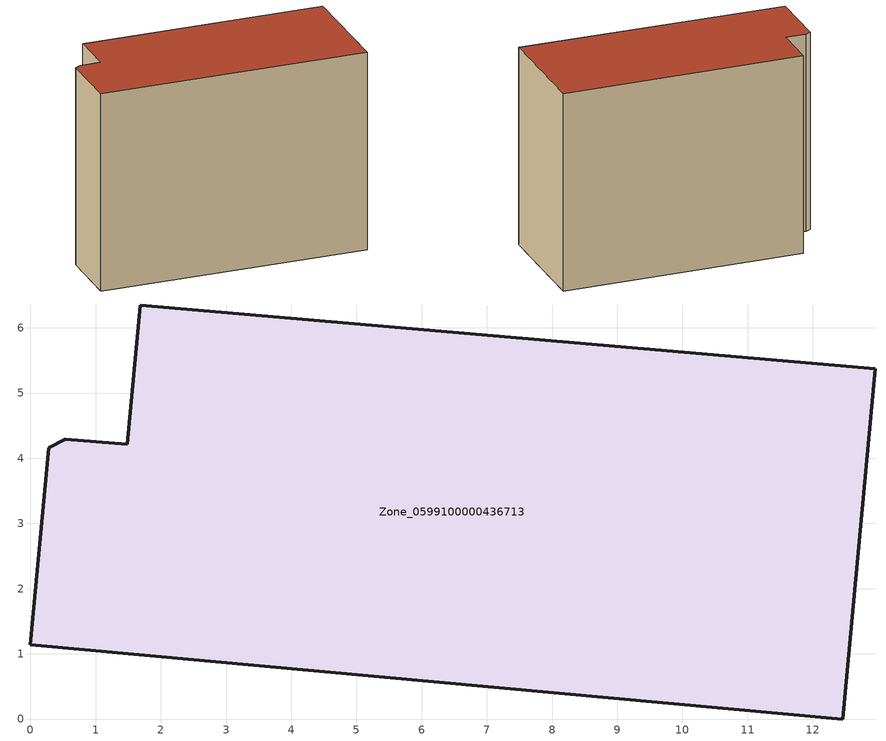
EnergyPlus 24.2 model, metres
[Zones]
Zone_0599100000436713
 floor ground (C_G): 0.28,4.16 0.53,4.29 1.49,4.21 1.68,6.35 12.96,5.37 12.46,0 0,1.14 z0
 wall outside (C_F): 12.46,0 12.96,5.37 1.68,6.35 1.49,4.21 0.53,4.29 0.28,4.16 0,1.14 12.46,0 z0:9.45
 roof outside (C_R): 0.53,4.29 0.28,4.16 0,1.14 12.46,0 12.96,5.37 1.68,6.35 1.49,4.21 z9.45
[BUILDING]
Pand.0599100000436713: North Axis=0; Terrain=City; Loads Convergence Tolerance Value=0.04; Temperature Convergence Tolerance Value=0.4; Solar Distribution=FullExterior; Maximum Number of Warmup Days=25; Minimum Number of Warmup Days=1
[Site:Location]
Rotterdam.The.Hague.AP_ZH_NLD Design_Conditions: Latitude=51.96; Longitude=4.45; Time Zone=1; Elevation=-4.5
[SITE:GROUNDTEMPERATURE:BUILDINGSURFACE]
18, 18, 18, 18, 18, 18, 18, 18, 18, 18, 18, 18
[MATERIAL] Thermal Absorptance=0.9; Solar Absorptance=0.7; Visible Absorptance=0.7
Name | Roughness | Thickness | Conductivity | Density | Specific Heat
G.TI.2006-2014 | MediumSmooth | 0.15 | 0.06 | 540 | 1210
F.TI.2006-2014 | Rough | 0.3 | 0.12 | 1920 | 840
R.TI.2006-2014 | MediumRough | 0.2 | 0.08 | 1500 | 1000
[CONSTRUCTION]
C_G: G.TI.2006-2014
C_F: F.TI.2006-2014
C_R: R.TI.2006-2014
[ZONE]
Zone_0599100000436713: Type=1; Multiplier=1; Ceiling Height=Autocalculate; Volume=Autocalculate; Floor Area=autocalculate; Part of Total Floor Area=Yes
[ZONEINFILTRATION:DESIGNFLOWRATE]
Infil_Zone_0599100000436713: Zone or ZoneList or Space or SpaceList=Zone_0599100000436713; Schedule=AlwaysOn; Design Flow Rate Calculation Method=Flow/Area; Flow Rate per Floor Area=0.0015; Constant Term Coefficient=1; Temperature Term Coefficient=0; Velocity Term Coefficient=0; Velocity Squared Term Coefficient=0
[HVACTEMPLATE:ZONE:IDEALLOADSAIRSYSTEM]
Zone_0599100000436713: Maximum Heating Supply Air Temperature=50; Minimum Cooling Supply Air Temperature=13; Maximum Heating Supply Air Humidity Ratio=0.0156; Minimum Cooling Supply Air Humidity Ratio=0.0077; Heating Limit=NoLimit; Cooling Limit=NoLimit; Dehumidification Control Type=ConstantSensibleHeatRatio; Cooling Sensible Heat Ratio=0.7; Dehumidification Setpoint=60; Humidification Control Type=None; Humidification Setpoint=30; Outdoor Air Method=None; Outdoor Air Flow Rate per Person=0.00944; Outdoor Air Flow Rate per Zone Floor Area=0; Outdoor Air Flow Rate per Zone=0; Demand Controlled Ventilation Type=None; Outdoor Air Economizer Type=NoEconomizer; Heat Recovery Type=None; Sensible Heat Recovery Effectiveness=0.7; Latent Heat Recovery Effectiveness=0.65
[ZONECONTROL:THERMOSTAT]
ThermostatControl_Zone_0599100000436713: Zone or ZoneList=Zone_0599100000436713; Control Type Schedule=DualSetpointControlType; Control 1=Thermostat_Zone_0599100000436713; Temperature Difference Between Cutout And Setpoint=0
[THERMOSTATSETPOINT:DUALSETPOINT]
Thermostat_Zone_0599100000436713: Heating Setpoint Temperature Schedule=HeatingSetpoint_Zone_0599100000436713; Cooling Setpoint Temperature Schedule=CoolingSetpoint_Zone_0599100000436713
[SCHEDULE:COMPACT]
HeatingSetpoint_Zone_0599100000436713: Through: 12/31, For: AllDays, Until: 24:00, 21
CoolingSetpoint_Zone_0599100000436713: Through: 12/31, For: AllDays, Until: 24:00, 24
DualSetpointControlType: Through: 12/31, For: AllDays, Until: 24:00, 4
AlwaysOn: Through: 12/31, For: AllDays, Until: 24:00, 1
